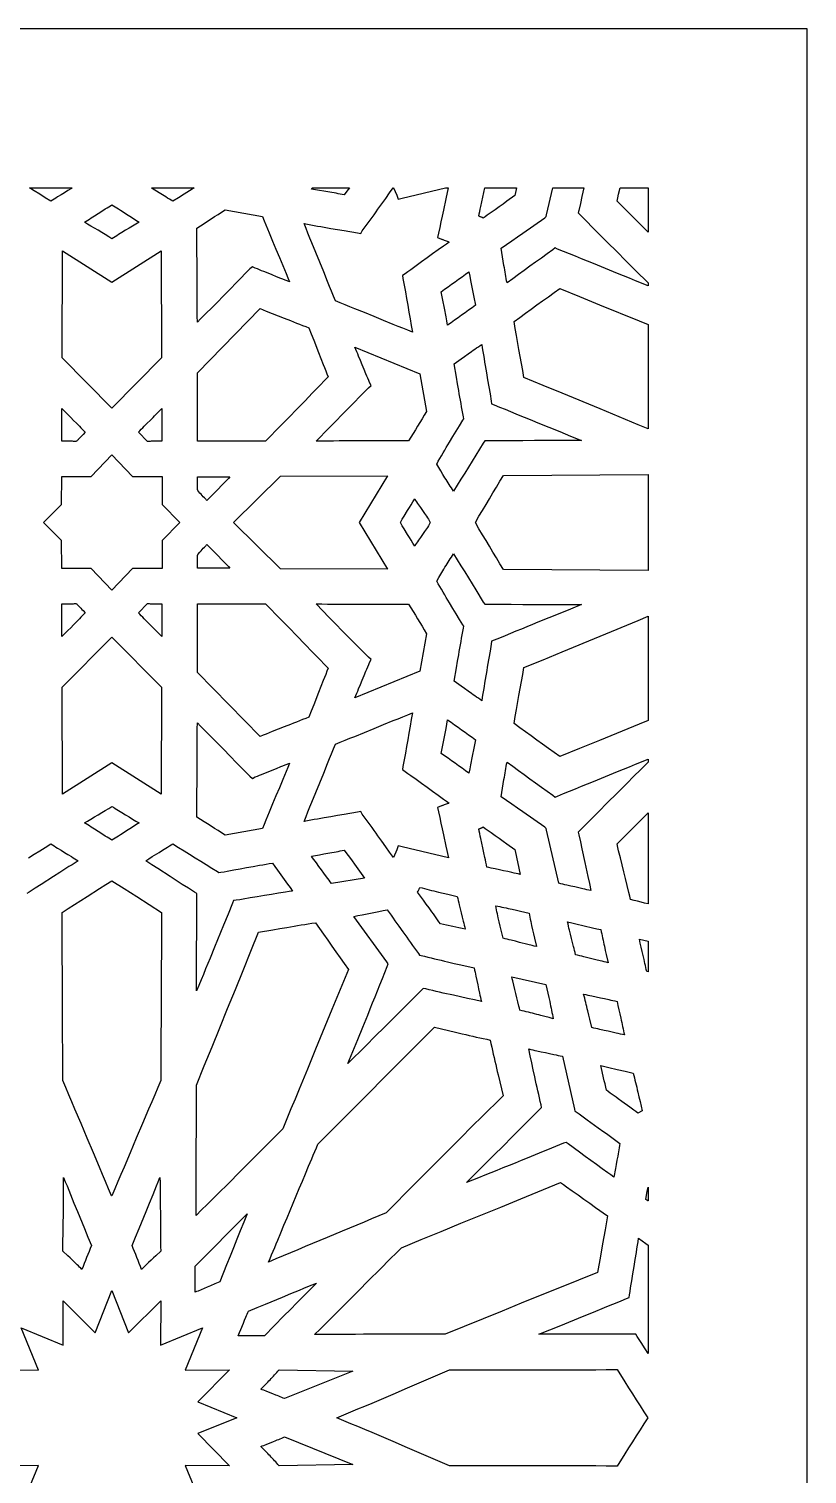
# Model space of a CAD drawing. Extents: x -500 to 500, y -1000 to 1000.
# Drawn here: x 255.4 to 500, y 545.5 to 1000 of the extents above; entities that cross this region are included whole.
import ezdxf

# ---------------------------------------------------------------- set-up
doc = ezdxf.new("R2010")
doc.units = 0
doc.layers.add('LAYER_1', color=18, linetype='CONTINUOUS')

msp = doc.modelspace()

# ---------------------------------------------------------------- linework, layer by layer
at = {"layer": 'LAYER_1'}
for points in [[(-500, -1000), (500, -1000), (500, 1000), (-500, 1000)], [(268.73, 949.83), (267.65, 949.16), (266.57, 948.49), (265.49, 947.82), (264.41, 947.15), (263.87, 946.82), (263.33, 946.49), (262.79, 946.16), (262.25, 945.83), (260.52, 946.91), (258.78, 948), (257.03, 949.08), (255.56, 950), (269, 950)], [(305.89, 949.08), (304.14, 948), (302.38, 946.91), (300.62, 945.83), (300.08, 946.16), (299.54, 946.49), (299, 946.82), (298.46, 947.15), (297.38, 947.82), (296.31, 948.49), (294.18, 949.83), (293.92, 950), (307.37, 950)], [(386.48, 946.58), (385.7, 942.95), (385.31, 941.14), (384.92, 939.34), (384.53, 937.54), (384.14, 935.76), (383.8, 934.37), (385.07, 933.9), (385.22, 933.84), (385.37, 933.78), (385.52, 933.72), (385.67, 933.66), (385.97, 933.55), (386.27, 933.44), (386.58, 933.33), (386.88, 933.22), (387.03, 933.16), (387.18, 933.1), (387.33, 933.04), (387.48, 932.98), (386.62, 932.35), (385.76, 931.72), (384.03, 930.48), (382.3, 929.24), (380.57, 928), (378.84, 926.76), (377.12, 925.52), (375.39, 924.28), (374.52, 923.65), (373.66, 923.02), (372.85, 922.44), (372.97, 921.52), (373.16, 920.46), (373.35, 919.4), (373.73, 917.28), (374.1, 915.17), (374.47, 913.07), (374.83, 910.96), (375.2, 908.85), (375.58, 906.74), (375.77, 905.68), (375.96, 904.62), (374.45, 905.22), (372.94, 905.84), (371.43, 906.45), (369.91, 907.06), (366.89, 908.3), (363.87, 909.54), (360.84, 910.77), (357.82, 912.01), (356.31, 912.62), (354.79, 913.24), (353.28, 913.85), (351.77, 914.46), (351.14, 915.98), (350.52, 917.49), (349.9, 919.01), (349.28, 920.53), (348.05, 923.57), (346.82, 926.61), (345.58, 929.65), (344.35, 932.69), (343.73, 934.21), (343.11, 935.73), (342.49, 937.25), (341.86, 938.77), (342.92, 938.57), (343.98, 938.38), (345.04, 938.19), (346.09, 938.01), (347.15, 937.82), (348.21, 937.64), (350.31, 937.28), (352.42, 936.92), (354.51, 936.57), (358.68, 935.87), (359.72, 935.64), (360.18, 936.45), (360.8, 937.3), (361.43, 938.15), (362.05, 939), (362.67, 939.86), (363.28, 940.71), (363.9, 941.57), (364.51, 942.42), (365.12, 943.28), (366.34, 945), (367.55, 946.71), (368.76, 948.41), (369.89, 950), (370.02, 950), (371.01, 947.68), (371.47, 946.41), (372.74, 946.75), (386.3, 950), (387.21, 950)], [(355.35, 948.92), (354.53, 947.8), (353.89, 947.93), (353.24, 948.05), (352.59, 948.18), (351.94, 948.3), (351.29, 948.42), (350.65, 948.54), (350, 948.65), (349.35, 948.77), (348.05, 948.99), (346.76, 949.21), (344.17, 949.65), (344.42, 950), (356.13, 950)], [(408.54, 949.5), (408.32, 948.53), (408.11, 947.57), (405.67, 945.81), (404.44, 944.92), (403.2, 944.03), (401.95, 943.14), (400.7, 942.26), (400.08, 941.82), (399.45, 941.38), (398.83, 940.94), (398.2, 940.5), (397.85, 940.68), (397.68, 940.76), (397.51, 940.84), (397.33, 940.91), (397.25, 940.94), (397.16, 940.98), (397.08, 941.01), (396.99, 941.03), (396.9, 941.06), (396.82, 941.08), (396.97, 941.84), (397.12, 942.6), (397.28, 943.35), (397.44, 944.1), (397.76, 945.6), (398.08, 947.1), (398.41, 948.6), (398.71, 950), (408.65, 950)], [(429.22, 947.34), (428.74, 945.14), (428.27, 942.93), (428.04, 942.12), (428.73, 941.43), (434.43, 935.7), (437.29, 932.83), (440.15, 929.97), (443.01, 927.1), (445.89, 924.24), (447.33, 922.81), (448.77, 921.37), (450, 920.15), (450, 919.18), (449.78, 919.27), (447.9, 920.03), (446.02, 920.8), (444.14, 921.56), (440.38, 923.1), (436.62, 924.64), (432.86, 926.18), (429.1, 927.72), (427.22, 928.49), (425.35, 929.25), (423.47, 930.02), (421.59, 930.78), (420.78, 931.13), (420.09, 930.55), (418.28, 929.25), (416.48, 927.94), (414.68, 926.64), (412.89, 925.34), (411.09, 924.04), (409.3, 922.73), (407.5, 921.43), (405.69, 920.13), (405.56, 920.8), (405.43, 921.48), (405.31, 922.16), (405.19, 922.84), (405.07, 923.52), (404.95, 924.2), (404.84, 924.89), (404.72, 925.57), (404.5, 926.94), (404.28, 928.3), (403.84, 931.01), (405.53, 932.19), (407.23, 933.37), (408.94, 934.57), (410.66, 935.77), (414.1, 938.19), (417.55, 940.62), (418.02, 940.97), (418.13, 941.55), (420.06, 950), (429.79, 950)], [(450, 936.03), (440.25, 945.83), (440.51, 946.92), (440.77, 948), (441.26, 950), (450, 950)], [(282, 944.36), (282.51, 944.04), (283.04, 943.71), (283.58, 943.37), (284.13, 943.02), (284.68, 942.66), (285.8, 941.95), (287.99, 940.54), (289.03, 939.86), (290.02, 939.23), (289.03, 938.64), (287.97, 938.01), (286.87, 937.35), (285.75, 936.67), (284.63, 935.98), (284.08, 935.64), (283.54, 935.31), (283, 934.97), (282.48, 934.65), (281.98, 934.33), (281.49, 934.02), (281.49, 934.02), (280.46, 934.65), (279.38, 935.31), (278.26, 935.98), (277.13, 936.67), (276, 937.35), (274.9, 938.01), (273.84, 938.64), (272.85, 939.23), (273.36, 939.54), (273.87, 939.86), (274.4, 940.2), (274.95, 940.54), (276.05, 941.24), (277.17, 941.95), (278.29, 942.66), (279.4, 943.37), (279.94, 943.71), (280.47, 944.04), (280.99, 944.36), (281.49, 944.67)], [(328.84, 940.97), (329.36, 939.69), (329.88, 938.41), (330.41, 937.12), (330.93, 935.84), (331.99, 933.28), (333.05, 930.72), (334.11, 928.16), (335.16, 925.6), (335.69, 924.32), (336.21, 923.04), (336.73, 921.76), (337.25, 920.48), (336.58, 920.74), (335.91, 921), (335.24, 921.27), (334.57, 921.54), (333.23, 922.08), (331.9, 922.62), (330.56, 923.16), (329.22, 923.7), (328.55, 923.97), (327.88, 924.23), (327.21, 924.5), (326.54, 924.76), (325.62, 925.22), (324.81, 924.53), (320.68, 920.29), (318.63, 918.19), (316.57, 916.09), (314.52, 914), (312.46, 911.91), (311.44, 910.87), (310.4, 909.83), (309.37, 908.78), (308.34, 907.74), (308.31, 909.61), (308.3, 911.47), (308.28, 913.33), (308.27, 915.19), (308.26, 917.04), (308.25, 918.9), (308.24, 920.75), (308.23, 922.6), (308.23, 926.3), (308.22, 930), (308.22, 937.38), (309.34, 938.11), (310.45, 938.83), (311.55, 939.55), (312.66, 940.26), (313.76, 940.96), (314.86, 941.66), (315.97, 942.36), (317.09, 943.05)], [(297.04, 896.51), (281.49, 880.77), (265.82, 896.51), (265.94, 930.2), (281.49, 920.36), (296.93, 930.2)], [(393.97, 922.26), (394.22, 920.93), (394.74, 918.29), (395.26, 915.67), (395.78, 913.07), (394.69, 912.29), (393.6, 911.5), (392.5, 910.72), (391.4, 909.94), (390.3, 909.16), (389.2, 908.38), (388.11, 907.6), (387.02, 906.82), (386.76, 908.16), (386.51, 909.49), (385.99, 912.13), (385.47, 914.74), (384.95, 917.35), (386.03, 918.13), (387.13, 918.91), (388.23, 919.69), (389.33, 920.48), (390.43, 921.26), (391.53, 922.04), (392.62, 922.82), (393.71, 923.6)], [(428.5, 915.83), (434.74, 913.27), (447.22, 908.15), (450, 907.01), (450, 874.26), (446.92, 875.53), (434.95, 880.48), (422.98, 885.43), (416.99, 887.9), (410.99, 890.38), (410.6, 892.59), (410.21, 894.79), (409.43, 899.17), (408.65, 903.56), (408.27, 905.76), (407.88, 907.97), (409.69, 909.28), (411.49, 910.58), (413.28, 911.88), (415.08, 913.18), (416.87, 914.48), (418.67, 915.79), (420.47, 917.09), (422.28, 918.39)], [(328.99, 911.65), (329.94, 911.28), (331.84, 910.53), (335.65, 909.01), (337.57, 908.26), (338.53, 907.88), (339.49, 907.5), (340.45, 907.12), (341.42, 906.75), (342.39, 906.38), (343.36, 906), (344.13, 904.06), (344.9, 902.12), (346.41, 898.26), (347.17, 896.34), (347.93, 894.43), (348.31, 893.47), (348.69, 892.52), (349.08, 891.56), (349.47, 890.61), (348.23, 889.33), (347, 888.05), (345.77, 886.78), (344.54, 885.5), (342.08, 882.97), (339.61, 880.43), (337.15, 877.91), (334.69, 875.39), (329.76, 870.35), (308.34, 870.35), (308.34, 891.88), (328.04, 912.02)], [(397.91, 899.69), (398.09, 898.58), (398.27, 897.46), (398.45, 896.35), (398.63, 895.23), (398.82, 894.12), (399, 893), (399.19, 891.88), (399.57, 889.65), (399.96, 887.41), (400.34, 885.19), (400.73, 882.97), (400.85, 882.04), (401.66, 881.81), (403.36, 881.09), (405.07, 880.38), (406.79, 879.67), (408.5, 878.96), (410.21, 878.26), (411.93, 877.55), (413.65, 876.85), (415.37, 876.15), (418.8, 874.75), (422.23, 873.36), (425.66, 871.97), (429.08, 870.58), (427.24, 870.58), (425.4, 870.58), (423.56, 870.57), (421.71, 870.56), (418.02, 870.54), (414.33, 870.52), (410.63, 870.5), (406.94, 870.48), (405.1, 870.47), (403.26, 870.47), (401.42, 870.47), (399.58, 870.46), (398.66, 870.46), (398.2, 869.77), (395.87, 865.95), (394.7, 864.05), (393.53, 862.14), (392.37, 860.25), (391.2, 858.36), (390.03, 856.48), (388.87, 854.6), (388.52, 855.13), (388.18, 855.65), (387.84, 856.18), (387.5, 856.71), (387.17, 857.24), (386.84, 857.77), (386.5, 858.31), (386.17, 858.84), (385.85, 859.38), (385.52, 859.92), (384.87, 861), (384.22, 862.09), (383.57, 863.17), (384.07, 864.04), (384.57, 864.9), (385.07, 865.76), (385.57, 866.63), (386.08, 867.49), (386.59, 868.34), (387.1, 869.2), (387.61, 870.06), (388.64, 871.77), (389.68, 873.49), (390.71, 875.22), (391.75, 876.95), (392.09, 877.41), (391.98, 877.99), (391.78, 879.03), (391.59, 880.07), (391.41, 881.11), (391.22, 882.16), (391.04, 883.2), (390.85, 884.24), (390.67, 885.28), (390.49, 886.32), (390.14, 888.41), (389.79, 890.49), (389.1, 894.66), (391.26, 896.22), (392.34, 897), (393.42, 897.77), (394.5, 898.54), (395.04, 898.92), (395.58, 899.3), (396.12, 899.68), (396.66, 900.05), (397.2, 900.43), (397.74, 900.8)], [(378.27, 891.53), (380.34, 879.73), (379.65, 878.56), (378.96, 877.4), (378.26, 876.25), (377.56, 875.09), (376.86, 873.94), (376.15, 872.79), (375.43, 871.63), (374.7, 870.46), (367.44, 870.46), (363.81, 870.46), (360.18, 870.45), (358.37, 870.44), (356.55, 870.44), (354.74, 870.43), (352.92, 870.42), (351.11, 870.4), (349.29, 870.39), (347.48, 870.37), (345.66, 870.35), (349.79, 874.58), (351.85, 876.69), (353.9, 878.78), (355.95, 880.88), (358.01, 882.97), (359.04, 884.01), (360.07, 885.05), (361.1, 886.09), (362.14, 887.13), (362.94, 887.83), (362.48, 888.76), (362.2, 889.45), (361.92, 890.14), (361.63, 890.84), (361.34, 891.53), (360.76, 892.92), (360.18, 894.31), (359.6, 895.7), (359.02, 897.09), (358.73, 897.79), (358.44, 898.48), (358.16, 899.17), (357.88, 899.87)], [(267.59, 878.76), (268.52, 877.82), (269.44, 876.89), (270.35, 875.96), (271.26, 875.02), (271.72, 874.55), (272.17, 874.08), (272.63, 873.6), (273.08, 873.13), (272.39, 872.43), (272.04, 872.08), (271.7, 871.72), (271.35, 871.36), (271.01, 870.99), (270.83, 870.81), (270.66, 870.62), (270.49, 870.43), (270.32, 870.23), (270.01, 870.25), (269.72, 870.27), (269.42, 870.29), (269.13, 870.3), (268.83, 870.31), (268.54, 870.32), (268.26, 870.33), (267.97, 870.33), (267.4, 870.34), (266.83, 870.35), (265.71, 870.35), (265.71, 880.65)], [(297.16, 870.35), (296.04, 870.35), (295.47, 870.34), (294.91, 870.33), (294.63, 870.33), (294.35, 870.32), (294.07, 870.31), (293.79, 870.3), (293.51, 870.29), (293.23, 870.27), (292.95, 870.25), (292.67, 870.23), (289.79, 873.13), (290.24, 873.6), (290.7, 874.08), (291.16, 874.55), (291.62, 875.02), (292.08, 875.49), (292.54, 875.96), (293.47, 876.89), (294.4, 877.82), (294.86, 878.29), (295.33, 878.76), (295.79, 879.23), (296.25, 879.7), (296.7, 880.18), (297.16, 880.65)], [(287.94, 859.23), (297.27, 859.23), (297.27, 850.44), (302.88, 844.76), (297.27, 839.09), (297.27, 830.29), (287.94, 830.29), (281.49, 823.46), (274.92, 830.29), (265.71, 830.29), (265.59, 839.09), (259.99, 844.76), (265.59, 850.44), (265.71, 859.23), (274.92, 859.23), (281.49, 866.06)], [(318.14, 858.64), (317.68, 858.17), (317.23, 857.7), (316.77, 857.23), (315.87, 856.3), (314.96, 855.37), (314.05, 854.45), (313.15, 853.54), (311.33, 851.71), (311.14, 851.91), (310.95, 852.1), (310.76, 852.3), (310.57, 852.49), (310.21, 852.88), (309.85, 853.27), (309.49, 853.66), (309.14, 854.05), (308.45, 854.84), (308.43, 855.1), (308.41, 855.36), (308.4, 855.62), (308.38, 855.88), (308.37, 856.14), (308.36, 856.4), (308.36, 856.67), (308.35, 856.93), (308.34, 857.47), (308.34, 858.01), (308.34, 859.12), (318.59, 859.12)], [(359.17, 844.76), (368.13, 830.06), (334.49, 830.18), (319.67, 844.76), (334.49, 859.35), (368.13, 859.47)], [(450, 829.64), (404.54, 829.95), (403.45, 831.79), (402.36, 833.63), (401.27, 835.46), (400.17, 837.29), (399.07, 839.11), (397.97, 840.94), (396.86, 842.78), (395.73, 844.76), (396.86, 846.75), (397.97, 848.58), (399.07, 850.41), (400.17, 852.24), (401.27, 854.07), (402.36, 855.9), (403.45, 857.74), (404.54, 859.58), (450, 859.89)], [(376.96, 851.71), (377.26, 851.25), (377.56, 850.8), (377.87, 850.34), (378.48, 849.44), (379.1, 848.53), (379.72, 847.63), (380.34, 846.73), (380.64, 846.27), (380.95, 845.82), (381.25, 845.36), (381.56, 844.76), (381.25, 844.16), (380.95, 843.71), (380.64, 843.25), (380.34, 842.8), (379.72, 841.9), (379.1, 840.99), (378.48, 840.09), (377.87, 839.18), (377.56, 838.73), (377.26, 838.27), (376.96, 837.82), (376.65, 837.36), (376.1, 838.27), (375.54, 839.18), (374.98, 840.09), (374.42, 840.99), (373.3, 842.8), (372.74, 843.71), (372.18, 844.76), (372.74, 845.82), (373.3, 846.73), (374.42, 848.53), (374.98, 849.44), (375.54, 850.34), (376.1, 851.25), (376.65, 852.17)], [(313.15, 835.99), (314.05, 835.08), (314.96, 834.16), (315.87, 833.23), (316.77, 832.3), (317.23, 831.83), (317.68, 831.36), (318.14, 830.89), (318.59, 830.41), (308.34, 830.41), (308.34, 831.52), (308.34, 832.06), (308.35, 832.59), (308.36, 832.86), (308.36, 833.12), (308.37, 833.39), (308.38, 833.65), (308.4, 833.91), (308.41, 834.17), (308.43, 834.43), (308.45, 834.69), (309.14, 835.47), (309.49, 835.86), (309.85, 836.26), (310.21, 836.65), (310.57, 837.04), (310.76, 837.23), (310.95, 837.43), (311.14, 837.62), (311.33, 837.82)], [(390.03, 833.05), (391.2, 831.17), (392.37, 829.28), (393.53, 827.38), (394.7, 825.48), (395.87, 823.58), (398.2, 819.76), (398.66, 819.06), (399.58, 819.06), (401.42, 819.06), (403.26, 819.06), (405.1, 819.05), (406.94, 819.05), (410.63, 819.03), (414.33, 819.01), (418.02, 818.98), (421.71, 818.97), (423.56, 818.96), (425.4, 818.95), (427.24, 818.95), (429.08, 818.95), (425.66, 817.56), (422.23, 816.17), (418.8, 814.77), (415.37, 813.38), (413.65, 812.68), (411.93, 811.97), (410.21, 811.27), (408.5, 810.56), (406.79, 809.86), (405.07, 809.15), (403.36, 808.43), (401.66, 807.72), (400.85, 807.49), (400.73, 806.56), (400.34, 804.34), (399.96, 802.11), (399.57, 799.88), (399.19, 797.65), (399, 796.53), (398.82, 795.41), (398.63, 794.29), (398.45, 793.18), (398.27, 792.06), (398.09, 790.95), (397.91, 789.84), (397.74, 788.73), (397.2, 789.1), (396.66, 789.48), (396.12, 789.85), (395.58, 790.23), (395.04, 790.61), (394.5, 790.99), (393.42, 791.76), (392.34, 792.53), (391.26, 793.31), (389.1, 794.87), (389.79, 799.04), (390.14, 801.12), (390.49, 803.2), (390.67, 804.25), (390.85, 805.29), (391.04, 806.33), (391.22, 807.37), (391.41, 808.41), (391.59, 809.46), (391.78, 810.5), (391.98, 811.54), (392.09, 812.12), (391.75, 812.58), (390.71, 814.31), (389.68, 816.04), (388.64, 817.75), (387.61, 819.47), (387.1, 820.33), (386.59, 821.18), (386.08, 822.04), (385.57, 822.9), (385.07, 823.76), (384.57, 824.63), (384.07, 825.49), (383.57, 826.36), (384.22, 827.44), (384.87, 828.53), (385.52, 829.61), (385.85, 830.15), (386.17, 830.68), (386.5, 831.22), (386.84, 831.76), (387.17, 832.29), (387.5, 832.82), (387.84, 833.35), (388.18, 833.88), (388.52, 834.4), (388.87, 834.92)], [(270.49, 819.1), (270.66, 818.91), (270.83, 818.72), (271.01, 818.53), (271.35, 818.17), (271.7, 817.8), (272.04, 817.45), (272.39, 817.1), (273.08, 816.4), (272.63, 815.92), (272.17, 815.45), (271.72, 814.98), (271.26, 814.51), (270.35, 813.57), (269.44, 812.64), (268.52, 811.7), (267.59, 810.77), (265.71, 808.88), (265.71, 819.18), (266.83, 819.18), (267.4, 819.19), (267.97, 819.19), (268.26, 819.2), (268.54, 819.21), (268.83, 819.22), (269.13, 819.23), (269.42, 819.24), (269.72, 819.26), (270.01, 819.28), (270.32, 819.3)], [(292.95, 819.28), (293.23, 819.26), (293.51, 819.24), (293.79, 819.23), (294.07, 819.22), (294.35, 819.21), (294.63, 819.2), (294.91, 819.19), (295.47, 819.19), (296.04, 819.18), (297.16, 819.18), (297.16, 808.88), (296.7, 809.35), (296.25, 809.83), (295.79, 810.3), (295.33, 810.77), (294.86, 811.24), (294.4, 811.7), (293.47, 812.64), (292.54, 813.57), (292.08, 814.04), (291.62, 814.51), (291.16, 814.98), (290.7, 815.45), (290.24, 815.92), (289.79, 816.4), (292.67, 819.3)], [(334.69, 814.14), (337.15, 811.62), (339.61, 809.09), (342.08, 806.56), (344.54, 804.02), (345.77, 802.75), (347, 801.48), (348.23, 800.2), (349.47, 798.92), (349.08, 797.97), (348.69, 797.01), (348.31, 796.05), (347.93, 795.1), (347.17, 793.18), (346.41, 791.27), (344.9, 787.41), (344.13, 785.47), (343.36, 783.52), (342.39, 783.15), (341.42, 782.78), (340.45, 782.41), (339.49, 782.03), (338.53, 781.65), (337.57, 781.27), (335.65, 780.51), (331.84, 779), (329.94, 778.25), (328.99, 777.87), (328.04, 777.5), (308.34, 797.65), (308.34, 819.18), (329.76, 819.18)], [(347.48, 819.16), (349.29, 819.14), (351.11, 819.13), (352.92, 819.11), (354.74, 819.1), (356.55, 819.09), (358.37, 819.08), (360.18, 819.08), (363.81, 819.07), (367.44, 819.07), (374.7, 819.06), (375.43, 817.9), (376.15, 816.74), (376.86, 815.58), (377.56, 814.43), (378.26, 813.28), (378.96, 812.13), (379.65, 810.97), (380.34, 809.8), (378.27, 797.99), (357.88, 789.66), (358.16, 790.35), (358.44, 791.05), (358.73, 791.74), (359.02, 792.44), (359.6, 793.83), (360.18, 795.22), (360.76, 796.61), (361.34, 797.99), (361.63, 798.69), (361.92, 799.38), (362.2, 800.08), (362.48, 800.77), (362.94, 801.7), (362.14, 802.39), (361.1, 803.44), (360.07, 804.48), (359.04, 805.52), (358.01, 806.56), (355.95, 808.65), (353.9, 810.74), (351.85, 812.84), (349.79, 814.95), (345.66, 819.18)], [(450, 782.52), (447.22, 781.38), (434.74, 776.26), (428.5, 773.7), (422.28, 771.14), (420.47, 772.44), (418.67, 773.74), (416.87, 775.04), (415.08, 776.35), (413.28, 777.65), (411.49, 778.95), (409.69, 780.25), (407.88, 781.56), (408.27, 783.76), (408.65, 785.97), (409.43, 790.35), (410.21, 794.74), (410.6, 796.94), (410.99, 799.15), (416.99, 801.63), (422.98, 804.1), (434.95, 809.05), (446.92, 814), (450, 815.27)], [(297.04, 793.02), (296.93, 759.33), (281.49, 769.17), (265.94, 759.33), (265.82, 793.02), (281.49, 808.76)], [(309.37, 780.74), (310.4, 779.7), (311.44, 778.66), (312.46, 777.62), (314.52, 775.53), (316.57, 773.44), (318.63, 771.34), (320.68, 769.24), (324.81, 765), (325.62, 764.31), (326.54, 764.77), (327.21, 765.03), (327.88, 765.29), (328.55, 765.56), (329.22, 765.83), (330.56, 766.37), (331.9, 766.91), (333.23, 767.45), (334.57, 767.99), (335.24, 768.26), (335.91, 768.53), (336.58, 768.79), (337.25, 769.05), (336.73, 767.77), (336.21, 766.49), (335.69, 765.21), (335.16, 763.93), (334.11, 761.37), (333.05, 758.81), (331.99, 756.25), (330.93, 753.68), (330.41, 752.4), (329.88, 751.12), (329.36, 749.84), (328.84, 748.56), (317.09, 746.48), (315.97, 747.17), (314.86, 747.87), (313.76, 748.57), (312.66, 749.27), (311.55, 749.98), (310.45, 750.69), (309.34, 751.42), (308.22, 752.15), (308.22, 759.53), (308.23, 763.23), (308.23, 766.93), (308.24, 768.78), (308.25, 770.63), (308.26, 772.48), (308.27, 774.34), (308.28, 776.2), (308.3, 778.06), (308.31, 779.92), (308.34, 781.79)], [(375.77, 783.85), (375.58, 782.79), (375.2, 780.68), (374.83, 778.57), (374.47, 776.46), (374.1, 774.36), (373.73, 772.25), (373.35, 770.13), (373.16, 769.07), (372.97, 768.01), (372.85, 767.08), (373.66, 766.51), (374.52, 765.88), (375.39, 765.25), (377.12, 764.01), (378.84, 762.77), (380.57, 761.53), (382.3, 760.29), (384.03, 759.05), (385.76, 757.8), (386.62, 757.18), (387.48, 756.55), (387.33, 756.49), (387.18, 756.42), (387.03, 756.36), (386.88, 756.31), (386.58, 756.2), (386.27, 756.09), (385.97, 755.98), (385.67, 755.87), (385.52, 755.81), (385.37, 755.75), (385.22, 755.69), (385.07, 755.62), (383.8, 755.16), (384.14, 753.77), (384.53, 751.99), (384.92, 750.19), (385.31, 748.39), (385.7, 746.58), (386.48, 742.94), (387.25, 739.3), (372.74, 742.77), (371.47, 743.12), (371.01, 741.85), (369.97, 739.42), (368.76, 741.11), (367.55, 742.82), (366.34, 744.53), (365.12, 746.25), (364.51, 747.1), (363.9, 747.96), (363.28, 748.82), (362.67, 749.67), (362.05, 750.53), (361.43, 751.38), (360.8, 752.23), (360.18, 753.08), (359.72, 753.89), (358.68, 753.66), (354.51, 752.96), (352.42, 752.61), (350.31, 752.25), (348.21, 751.89), (347.15, 751.71), (346.09, 751.52), (345.04, 751.34), (343.98, 751.15), (342.92, 750.96), (341.86, 750.76), (342.49, 752.28), (343.11, 753.8), (343.73, 755.32), (344.35, 756.84), (345.58, 759.88), (346.82, 762.92), (348.05, 765.96), (349.28, 768.99), (349.9, 770.51), (350.52, 772.03), (351.14, 773.55), (351.77, 775.07), (353.28, 775.68), (354.79, 776.29), (356.31, 776.91), (357.82, 777.52), (360.84, 778.76), (363.87, 779.99), (366.89, 781.23), (369.91, 782.46), (371.43, 783.08), (372.94, 783.69), (374.45, 784.3), (375.96, 784.91)], [(388.11, 781.93), (389.2, 781.15), (390.3, 780.37), (391.4, 779.59), (392.5, 778.81), (393.6, 778.02), (394.69, 777.24), (395.78, 776.46), (395.26, 773.85), (394.74, 771.24), (394.22, 768.6), (393.97, 767.27), (393.71, 765.93), (392.62, 766.71), (391.53, 767.49), (390.43, 768.27), (389.33, 769.05), (388.23, 769.83), (387.13, 770.62), (386.03, 771.4), (384.95, 772.18), (385.47, 774.78), (385.99, 777.4), (386.51, 780.04), (386.76, 781.37), (387.02, 782.71)], [(450, 769.38), (448.77, 768.16), (447.33, 766.72), (445.89, 765.29), (443.01, 762.42), (440.15, 759.56), (437.29, 756.69), (434.43, 753.83), (428.73, 748.1), (428.04, 747.4), (428.27, 746.59), (428.74, 744.38), (429.22, 742.18), (430.17, 737.8), (431.12, 733.41), (431.6, 731.21), (432.07, 729), (431.44, 729.15), (430.81, 729.3), (430.18, 729.44), (429.55, 729.59), (428.28, 729.87), (427, 730.15), (425.73, 730.44), (424.46, 730.72), (423.82, 730.87), (423.19, 731.01), (422.56, 731.16), (421.93, 731.31), (418.13, 747.98), (418.02, 748.56), (417.55, 748.91), (414.1, 751.34), (410.66, 753.76), (408.94, 754.96), (407.23, 756.15), (405.53, 757.34), (403.84, 758.52), (404.28, 761.23), (404.5, 762.59), (404.72, 763.96), (404.84, 764.64), (404.95, 765.33), (405.07, 766.01), (405.19, 766.69), (405.31, 767.37), (405.43, 768.05), (405.56, 768.73), (405.69, 769.4), (407.5, 768.1), (409.3, 766.79), (411.09, 765.49), (412.89, 764.19), (414.68, 762.89), (416.48, 761.59), (418.28, 760.28), (420.09, 758.98), (420.78, 758.4), (421.59, 758.75), (423.47, 759.51), (425.35, 760.27), (427.22, 761.04), (429.1, 761.81), (432.86, 763.34), (436.62, 764.88), (440.38, 766.43), (444.14, 767.96), (446.02, 768.73), (447.9, 769.5), (449.78, 770.26), (450, 770.35)], [(281.98, 755.2), (282.48, 754.88), (283, 754.55), (283.54, 754.22), (284.08, 753.88), (284.63, 753.54), (285.75, 752.86), (286.87, 752.18), (287.97, 751.52), (289.03, 750.89), (290.02, 750.3), (289.03, 749.67), (287.99, 748.99), (285.8, 747.58), (284.68, 746.86), (284.13, 746.51), (283.58, 746.16), (283.04, 745.82), (282.51, 745.49), (282, 745.17), (281.49, 744.86), (280.99, 745.17), (280.47, 745.49), (279.94, 745.82), (279.4, 746.16), (278.29, 746.86), (277.17, 747.58), (276.05, 748.29), (274.95, 748.99), (274.4, 749.33), (273.87, 749.67), (273.36, 749.99), (272.85, 750.3), (273.84, 750.89), (274.9, 751.52), (276, 752.18), (277.13, 752.86), (278.26, 753.54), (279.38, 754.22), (280.46, 754.88), (281.49, 755.51), (281.49, 755.51)], [(450, 724.84), (448.92, 725.11), (447.82, 725.38), (446.72, 725.66), (445.61, 725.94), (444.51, 726.22), (444.25, 727.3), (443.99, 728.39), (443.46, 730.58), (442.92, 732.77), (442.38, 734.96), (441.84, 737.15), (441.31, 739.34), (440.77, 741.52), (440.51, 742.61), (440.25, 743.7), (450, 753.5)], [(398.83, 748.59), (399.45, 748.15), (400.08, 747.71), (400.7, 747.27), (401.95, 746.38), (403.2, 745.49), (404.44, 744.6), (405.67, 743.72), (408.11, 741.96), (408.32, 741), (408.54, 740.03), (408.76, 739.05), (408.97, 738.07), (409.4, 736.09), (409.84, 734.09), (409.19, 734.24), (408.53, 734.39), (407.88, 734.54), (407.22, 734.68), (405.91, 734.97), (404.59, 735.25), (403.28, 735.53), (401.96, 735.82), (401.31, 735.96), (400.65, 736.11), (400, 736.26), (399.35, 736.41), (399.2, 737.16), (399.04, 737.92), (398.89, 738.67), (398.73, 739.43), (398.41, 740.93), (398.08, 742.43), (397.76, 743.92), (397.44, 745.42), (397.28, 746.18), (397.12, 746.93), (396.97, 747.69), (396.82, 748.45), (396.9, 748.47), (396.99, 748.49), (397.08, 748.52), (397.16, 748.55), (397.25, 748.58), (397.33, 748.62), (397.51, 748.69), (397.68, 748.77), (397.85, 748.85), (398.2, 749.02)], [(302.38, 742.61), (304.14, 741.53), (305.89, 740.44), (307.64, 739.36), (309.39, 738.27), (311.15, 737.19), (312.91, 736.1), (314.67, 735.02), (315.13, 734.67), (315.71, 734.78), (316.72, 734.96), (317.74, 735.14), (318.75, 735.32), (319.77, 735.5), (321.8, 735.86), (323.83, 736.23), (325.86, 736.6), (327.89, 736.97), (328.91, 737.15), (329.92, 737.33), (330.94, 737.5), (331.95, 737.68), (332.74, 736.59), (333.53, 735.49), (335.12, 733.28), (336.72, 731.07), (337.51, 729.97), (338.29, 728.88), (337.19, 728.71), (336.08, 728.53), (333.86, 728.17), (331.64, 727.8), (329.42, 727.43), (327.19, 727.07), (324.97, 726.7), (322.76, 726.34), (321.65, 726.16), (320.55, 725.99), (319.74, 725.87), (319.4, 725.06), (317.97, 721.59), (316.56, 718.13), (313.75, 711.24), (312.35, 707.8), (310.94, 704.37), (310.23, 702.65), (309.53, 700.94), (308.82, 699.22), (308.1, 697.51), (308.11, 704.91), (308.11, 708.61), (308.12, 712.33), (308.13, 714.18), (308.13, 716.04), (308.14, 717.89), (308.15, 719.75), (308.17, 721.6), (308.18, 723.45), (308.2, 725.3), (308.22, 727.14), (308.22, 728.07), (307.41, 728.53), (305.51, 729.75), (303.59, 730.98), (299.75, 733.45), (295.91, 735.92), (294, 737.15), (292.09, 738.37), (293.13, 739.03), (294.18, 739.69), (296.31, 741.04), (297.38, 741.71), (298.46, 742.38), (299, 742.71), (299.54, 743.04), (300.08, 743.37), (300.62, 743.7)], [(355.35, 740.61), (356.16, 739.49), (356.95, 738.39), (357.75, 737.29), (359.31, 735.11), (360.87, 732.93), (350.5, 731.2), (350.11, 731.74), (349.72, 732.28), (348.93, 733.37), (348.13, 734.45), (347.33, 735.54), (346.53, 736.62), (345.74, 737.71), (344.95, 738.79), (344.56, 739.34), (344.17, 739.88), (346.76, 740.31), (348.05, 740.54), (349.35, 740.76), (350, 740.88), (350.65, 740.99), (351.29, 741.11), (351.94, 741.23), (352.59, 741.35), (353.24, 741.48), (353.89, 741.6), (354.53, 741.73)], [(285.35, 729.66), (289.27, 727.14), (293.19, 724.63), (297.04, 722.17), (297.04, 718.79), (297.04, 715.45), (297.03, 712.13), (297.02, 708.82), (297.01, 705.53), (297, 702.25), (296.99, 698.98), (296.97, 695.71), (296.94, 689.17), (296.9, 682.61), (296.81, 669.26), (295.88, 667.04), (294.94, 664.8), (293.99, 662.54), (293.03, 660.28), (291.1, 655.72), (289.15, 651.14), (287.21, 646.57), (285.28, 642.01), (284.32, 639.74), (283.37, 637.49), (282.43, 635.25), (281.49, 633.03), (281.38, 633.03), (280.44, 635.25), (279.5, 637.49), (278.55, 639.74), (277.59, 642.01), (275.66, 646.57), (273.71, 651.14), (271.77, 655.72), (269.84, 660.28), (268.88, 662.54), (267.93, 664.8), (266.99, 667.04), (266.05, 669.26), (266.03, 672.63), (266.01, 675.98), (266, 679.3), (265.98, 682.61), (265.96, 689.17), (265.94, 695.71), (265.92, 702.25), (265.89, 708.82), (265.88, 712.13), (265.86, 715.45), (265.84, 718.79), (265.82, 722.17), (267.74, 723.39), (269.7, 724.63), (273.66, 727.14), (277.62, 729.66), (279.57, 730.9), (281.49, 732.12)], [(379, 729.84), (379.74, 729.65), (380.47, 729.46), (381.21, 729.28), (381.94, 729.09), (382.67, 728.91), (383.41, 728.73), (384.14, 728.55), (385.61, 728.19), (387.08, 727.84), (390.02, 727.14), (390.17, 726.49), (390.33, 725.85), (390.48, 725.2), (390.64, 724.56), (390.96, 723.27), (391.29, 721.99), (391.61, 720.71), (391.93, 719.43), (392.09, 718.78), (392.25, 718.14), (392.4, 717.49), (392.55, 716.84), (391.56, 717.06), (390.58, 717.28), (388.64, 717.71), (386.69, 718.14), (385.71, 718.36), (384.72, 718.58), (384.29, 719.21), (383.85, 719.83), (383.41, 720.46), (382.97, 721.08), (382.53, 721.7), (382.08, 722.32), (381.64, 722.94), (381.19, 723.56), (380.29, 724.79), (379.39, 726.03), (378.48, 727.28), (377.58, 728.53), (377.75, 728.88), (377.84, 729.06), (377.92, 729.24), (378.01, 729.43), (378.09, 729.62), (378.18, 729.83), (378.27, 730.04)], [(368.62, 722.11), (369.23, 721.25), (369.84, 720.38), (370.45, 719.52), (371.07, 718.66), (371.68, 717.8), (372.91, 716.09), (374.14, 714.37), (374.76, 713.51), (375.37, 712.66), (375.98, 711.79), (376.59, 710.93), (377.2, 710.07), (377.81, 709.2), (378.15, 708.74), (378.73, 708.62), (379.77, 708.36), (380.8, 708.11), (381.84, 707.85), (382.88, 707.6), (383.91, 707.35), (384.95, 707.1), (385.99, 706.86), (387.02, 706.61), (389.1, 706.12), (391.17, 705.64), (395.32, 704.69), (395.47, 704.03), (395.62, 703.38), (395.76, 702.72), (395.91, 702.06), (396.19, 700.74), (396.47, 699.42), (396.75, 698.09), (397.04, 696.77), (397.18, 696.11), (397.33, 695.46), (397.47, 694.8), (397.62, 694.15), (395.42, 694.63), (393.23, 695.11), (391.05, 695.59), (388.87, 696.08), (387.78, 696.32), (386.68, 696.57), (385.59, 696.81), (384.5, 697.06), (383.41, 697.32), (382.31, 697.57), (381.21, 697.83), (380.11, 698.09), (379.3, 698.2), (378.73, 697.62), (377.28, 696.19), (375.83, 694.75), (374.39, 693.32), (372.94, 691.88), (370.05, 688.99), (367.16, 686.1), (364.28, 683.22), (361.41, 680.33), (355.69, 674.59), (358.8, 682.23), (360.35, 686.05), (361.89, 689.87), (362.66, 691.78), (363.44, 693.69), (364.2, 695.6), (364.97, 697.51), (365.73, 699.42), (366.5, 701.33), (367.26, 703.24), (368.01, 705.15), (368.36, 705.96), (367.9, 706.65), (357.53, 720.89), (358.83, 721.15), (360.14, 721.41), (362.77, 721.93), (365.4, 722.46), (366.71, 722.72), (368.01, 722.98)], [(402.76, 724.12), (403.41, 723.98), (404.06, 723.85), (404.71, 723.71), (405.36, 723.57), (406.01, 723.43), (407.31, 723.14), (408.62, 722.84), (409.94, 722.54), (412.6, 721.93), (412.73, 721.28), (412.86, 720.63), (413, 719.98), (413.14, 719.33), (413.28, 718.68), (413.42, 718.02), (413.71, 716.71), (414, 715.39), (414.3, 714.07), (414.9, 711.4), (414.24, 711.57), (413.57, 711.74), (412.25, 712.08), (409.62, 712.73), (408.31, 713.06), (407.01, 713.39), (406.37, 713.55), (405.72, 713.72), (405.07, 713.89), (404.42, 714.06), (404.12, 715.33), (403.82, 716.6), (403.52, 717.88), (403.23, 719.16), (402.94, 720.44), (402.79, 721.08), (402.65, 721.71), (402.52, 722.35), (402.38, 722.99), (402.25, 723.62), (402.12, 724.25)], [(346.73, 717.1), (348.03, 715.26), (349.32, 713.42), (350.62, 711.57), (351.91, 709.73), (353.21, 707.89), (354.51, 706.05), (355.8, 704.22), (353.21, 697.93), (350.64, 691.65), (345.49, 679.12), (342.92, 672.86), (340.35, 666.6), (339.06, 663.47), (337.77, 660.35), (336.47, 657.22), (335.18, 654.1), (328.37, 647.26), (324.98, 643.85), (321.58, 640.45), (318.19, 637.05), (314.8, 633.66), (313.1, 631.97), (311.4, 630.28), (309.69, 628.58), (307.99, 626.89), (307.99, 637.14), (308, 642.26), (308, 647.38), (308.01, 649.94), (308.02, 652.5), (308.03, 655.06), (308.04, 657.63), (308.05, 660.19), (308.07, 662.75), (308.08, 665.31), (308.1, 667.87), (310.53, 673.87), (312.96, 679.87), (315.4, 685.88), (317.84, 691.89), (320.28, 697.91), (322.72, 703.91), (325.15, 709.92), (327.58, 715.91), (332.05, 716.69), (334.28, 717.08), (336.5, 717.46), (337.62, 717.65), (338.73, 717.84), (339.84, 718.03), (340.96, 718.21), (342.07, 718.39), (343.19, 718.57), (344.31, 718.75), (345.43, 718.92)], [(426, 718.85), (427.31, 718.55), (429.94, 717.94), (432.57, 717.33), (433.88, 717.03), (435.18, 716.73), (435.31, 716.07), (435.45, 715.42), (435.58, 714.77), (435.72, 714.12), (435.86, 713.47), (436, 712.82), (436.15, 712.17), (436.29, 711.52), (436.58, 710.21), (436.88, 708.91), (437.49, 706.31), (436.84, 706.46), (436.19, 706.62), (435.55, 706.77), (434.91, 706.93), (433.63, 707.25), (432.36, 707.58), (431.08, 707.9), (429.81, 708.23), (429.17, 708.39), (428.52, 708.54), (427.88, 708.7), (427.23, 708.85), (427.08, 709.5), (426.92, 710.15), (426.77, 710.8), (426.61, 711.44), (426.29, 712.72), (425.96, 714), (425.64, 715.29), (425.32, 716.57), (425.16, 717.21), (425, 717.86), (424.85, 718.51), (424.7, 719.16)], [(450, 713.12), (450, 703.43), (449.58, 703.53), (449.45, 704.16), (449.32, 704.79), (449.18, 705.43), (449.04, 706.06), (448.9, 706.7), (448.76, 707.34), (448.47, 708.62), (448.18, 709.9), (447.88, 711.18), (447.58, 712.45), (447.28, 713.72)], [(417.9, 699.48), (418.5, 696.78), (418.8, 695.44), (419.1, 694.09), (419.24, 693.42), (419.38, 692.75), (419.53, 692.07), (419.67, 691.4), (419.8, 690.73), (419.94, 690.06), (420.07, 689.38), (420.2, 688.71), (418.91, 689.06), (417.61, 689.4), (416.31, 689.75), (415.66, 689.92), (415.01, 690.08), (414.35, 690.25), (413.7, 690.42), (413.04, 690.58), (412.38, 690.74), (411.72, 690.9), (411.05, 691.06), (410.39, 691.22), (409.72, 691.37), (409.57, 692.02), (409.41, 692.68), (409.1, 694), (408.78, 695.32), (408.45, 696.64), (408.13, 697.96), (407.81, 699.28), (407.49, 700.6), (407.34, 701.25), (407.19, 701.91)], [(430.42, 696.32), (431.07, 696.17), (431.72, 696.02), (432.38, 695.88), (433.69, 695.59), (435.01, 695.31), (436.33, 695.03), (437.64, 694.74), (438.3, 694.6), (438.95, 694.45), (439.6, 694.3), (440.25, 694.15), (440.55, 692.84), (440.85, 691.53), (441.15, 690.21), (441.45, 688.88), (441.59, 688.22), (441.73, 687.56), (441.88, 686.9), (442.02, 686.24), (442.15, 685.58), (442.29, 684.92), (442.42, 684.27), (442.56, 683.62), (441.93, 683.77), (441.3, 683.91), (440.66, 684.06), (440.03, 684.21), (438.75, 684.49), (437.47, 684.77), (436.18, 685.06), (434.89, 685.34), (434.24, 685.49), (433.6, 685.63), (432.95, 685.78), (432.3, 685.93), (431.69, 688.55), (431.39, 689.88), (431.08, 691.2), (430.92, 691.86), (430.76, 692.52), (430.6, 693.18), (430.44, 693.84), (430.27, 694.5), (430.11, 695.16), (429.94, 695.81), (429.77, 696.47)], [(387.26, 685.01), (389.45, 684.49), (391.63, 683.98), (392.72, 683.72), (393.81, 683.47), (394.91, 683.22), (396, 682.97), (397.09, 682.72), (398.19, 682.48), (399.29, 682.24), (400.39, 682), (400.63, 680.89), (400.87, 679.79), (401.11, 678.69), (401.36, 677.59), (401.61, 676.49), (401.86, 675.4), (402.11, 674.3), (402.36, 673.21), (402.62, 672.12), (402.87, 671.03), (403.39, 668.86), (403.9, 666.69), (404.42, 664.51), (402.11, 662.21), (399.8, 659.91), (397.5, 657.61), (395.19, 655.31), (390.59, 650.71), (386, 646.11), (381.41, 641.51), (376.83, 636.9), (367.67, 627.7), (365.37, 626.72), (363.07, 625.75), (360.77, 624.78), (358.46, 623.81), (356.14, 622.84), (353.82, 621.88), (349.18, 619.94), (344.53, 618.01), (342.21, 617.04), (339.9, 616.08), (337.59, 615.11), (335.28, 614.14), (332.98, 613.16), (330.69, 612.19), (331.18, 613.34), (331.68, 614.49), (332.17, 615.64), (332.66, 616.8), (333.15, 617.95), (333.64, 619.11), (334.61, 621.43), (335.57, 623.75), (336.54, 626.07), (338.46, 630.71), (340.39, 635.35), (341.35, 637.67), (342.32, 639.99), (343.29, 642.31), (343.78, 643.47), (344.27, 644.62), (344.76, 645.78), (345.25, 646.93), (345.74, 648.08), (346.24, 649.23), (382.88, 686.05)], [(413.13, 679.07), (413.79, 678.92), (414.44, 678.77), (415.1, 678.63), (416.42, 678.34), (417.74, 678.06), (419.07, 677.78), (420.41, 677.49), (421.08, 677.35), (421.75, 677.2), (422.41, 677.05), (423.08, 676.9), (426.89, 660.23), (427, 659.65), (427.46, 659.42), (428.33, 658.79), (429.19, 658.17), (430.92, 656.92), (434.36, 654.44), (436.07, 653.2), (436.93, 652.59), (437.78, 651.96), (438.63, 651.34), (439.48, 650.72), (440.33, 650.09), (441.17, 649.46), (441.06, 648.81), (440.95, 648.16), (440.84, 647.51), (440.72, 646.86), (440.6, 646.21), (440.48, 645.55), (440.24, 644.24), (439.99, 642.92), (439.73, 641.6), (439.21, 638.93), (438.31, 639.58), (437.4, 640.23), (435.6, 641.53), (433.81, 642.84), (432.03, 644.14), (430.25, 645.44), (428.47, 646.74), (424.93, 649.35), (424.24, 649.81), (423.43, 649.58), (419.63, 648.02), (415.82, 646.46), (412.02, 644.9), (410.11, 644.12), (408.21, 643.34), (406.3, 642.57), (404.39, 641.79), (402.48, 641.02), (400.57, 640.25), (398.66, 639.48), (396.74, 638.72), (394.82, 637.95), (392.9, 637.19), (394.35, 638.63), (395.79, 640.06), (397.23, 641.49), (398.67, 642.93), (401.55, 645.79), (404.42, 648.67), (407.29, 651.55), (410.17, 654.43), (415.94, 660.23), (416.52, 660.81), (416.4, 661.62), (416.14, 662.73), (415.89, 663.83), (415.64, 664.93), (415.39, 666.03), (415.14, 667.13), (414.89, 668.23), (414.64, 669.32), (414.4, 670.42), (413.92, 672.61), (413.44, 674.81), (412.96, 677.01), (412.49, 679.22)], [(436.44, 673.7), (437.71, 673.4), (440.25, 672.79), (442.8, 672.18), (444.06, 671.88), (445.32, 671.58), (445.51, 670.84), (445.7, 670.1), (445.89, 669.36), (446.08, 668.62), (446.26, 667.89), (446.44, 667.15), (446.62, 666.41), (446.8, 665.67), (447.16, 664.2), (447.51, 662.72), (448.2, 659.77), (446.82, 659.07), (446.19, 659.53), (445.56, 659.98), (444.31, 660.88), (441.82, 662.66), (440.58, 663.55), (439.96, 664), (439.35, 664.45), (438.74, 664.89), (438.12, 665.34), (437.52, 665.8), (436.91, 666.25), (436.69, 667.24), (436.48, 668.23), (436.26, 669.2), (436.05, 670.17), (435.61, 672.1), (435.18, 674.01)], [(266.82, 637.47), (267.37, 636.12), (267.91, 634.78), (268.46, 633.43), (269.56, 630.75), (270.66, 628.06), (272.86, 622.71), (273.95, 620.05), (275.04, 617.4), (274.66, 616.45), (274.28, 615.5), (273.91, 614.57), (273.54, 613.63), (273.17, 612.7), (272.8, 611.76), (272.43, 610.82), (272.04, 609.87), (271.68, 610.24), (271.31, 610.6), (270.94, 610.97), (270.57, 611.33), (269.83, 612.05), (269.09, 612.77), (268.34, 613.48), (267.59, 614.2), (266.05, 615.66), (266.1, 618.53), (266.14, 621.41), (266.18, 624.3), (266.21, 627.19), (266.23, 628.64), (266.24, 630.09), (266.25, 631.55), (266.26, 633), (266.27, 634.45), (266.28, 635.91), (266.28, 637.36), (266.28, 638.81)], [(296.6, 637.36), (296.62, 635.91), (296.64, 634.45), (296.65, 633), (296.68, 630.09), (296.7, 627.19), (296.72, 624.3), (296.75, 621.41), (296.76, 619.97), (296.78, 618.53), (296.79, 617.09), (296.81, 615.66), (295.28, 614.2), (294.52, 613.48), (293.78, 612.77), (293.03, 612.05), (292.29, 611.33), (291.93, 610.97), (291.56, 610.6), (291.19, 610.24), (290.82, 609.87), (290.44, 610.82), (290.06, 611.76), (289.69, 612.7), (289.33, 613.63), (288.96, 614.57), (288.59, 615.5), (288.21, 616.45), (287.83, 617.4), (288.91, 620.05), (290.01, 622.71), (292.21, 628.06), (293.31, 630.75), (294.41, 633.43), (294.95, 634.78), (295.5, 636.12), (296.04, 637.47), (296.58, 638.81)], [(423.42, 636.54), (424.33, 635.89), (426.16, 634.59), (427.99, 633.29), (429.84, 631.98), (431.69, 630.68), (433.54, 629.38), (437.26, 626.77), (436.48, 622.34), (435.7, 617.9), (434.92, 613.44), (434.53, 611.2), (434.14, 608.95), (422.14, 604.08), (416.13, 601.65), (410.14, 599.22), (404.15, 596.79), (398.16, 594.36), (392.18, 591.93), (386.22, 589.5), (375.95, 589.49), (370.83, 589.49), (365.71, 589.48), (363.15, 589.48), (360.59, 589.47), (358.03, 589.46), (355.47, 589.45), (352.9, 589.43), (350.34, 589.42), (347.77, 589.4), (345.2, 589.38), (346.91, 591.09), (348.62, 592.81), (352.03, 596.22), (355.44, 599.63), (358.85, 603.04), (362.27, 606.45), (365.68, 609.86), (369.09, 613.28), (370.8, 614.99), (372.51, 616.7), (378.73, 619.26), (384.97, 621.82), (391.21, 624.39), (397.46, 626.95), (403.72, 629.51), (409.98, 632.07), (422.51, 637.19)], [(450, 631.4), (449.89, 631.48), (449.35, 631.87), (449.78, 634.47), (450, 635.78)], [(322.92, 624.7), (321.84, 622.04), (320.76, 619.37), (319.68, 616.69), (318.6, 614), (317.52, 611.32), (315.36, 605.94), (314.87, 605.74), (314.37, 605.54), (313.88, 605.34), (313.4, 605.14), (312.91, 604.93), (312.42, 604.73), (311.46, 604.32), (309.55, 603.49), (308.59, 603.09), (308.12, 602.89), (307.64, 602.69), (307.64, 610.91), (324, 627.35)], [(448.17, 618.89), (449.27, 618.08), (450, 617.55), (450, 583.44), (449.08, 584.9), (447.84, 586.85), (447.21, 587.83), (446.59, 588.8), (446.13, 589.5), (415.71, 589.5), (419.13, 590.89), (422.56, 592.28), (429.44, 595.07), (432.88, 596.47), (436.34, 597.88), (438.06, 598.59), (439.79, 599.3), (441.52, 600.01), (443.25, 600.73), (444.05, 601.07), (444.17, 601.88), (444.34, 602.99), (444.52, 604.1), (444.7, 605.21), (444.88, 606.31), (445.24, 608.53), (445.61, 610.75), (445.97, 612.98), (446.34, 615.22), (446.52, 616.34), (446.7, 617.46), (446.87, 618.58), (447.05, 619.71)], [(344.76, 604.55), (343.74, 603.51), (342.72, 602.47), (341.7, 601.44), (340.68, 600.41), (339.65, 599.37), (337.6, 597.31), (335.55, 595.25), (334.52, 594.22), (333.5, 593.18), (332.48, 592.15), (331.45, 591.11), (330.44, 590.07), (329.42, 589.03), (321.12, 589.03), (321.55, 590.03), (321.97, 591.01), (322.79, 592.96), (323.2, 593.92), (323.62, 594.88), (323.83, 595.36), (324.04, 595.83), (324.25, 596.31), (324.46, 596.79), (327.11, 597.88), (329.76, 598.98), (335.08, 601.19), (337.75, 602.3), (340.42, 603.4), (341.76, 603.95), (343.1, 604.5), (344.44, 605.04), (345.78, 605.59)], [(357.18, 577.92), (335.76, 569.24), (335.3, 569.43), (334.84, 569.62), (334.38, 569.81), (333.92, 570), (333.46, 570.19), (332.99, 570.37), (332.05, 570.74), (330.17, 571.48), (329.22, 571.86), (328.74, 572.05), (328.27, 572.25), (329, 572.99), (329.73, 573.73), (330.46, 574.47), (330.83, 574.84), (331.19, 575.21), (331.55, 575.59), (331.91, 575.97), (332.27, 576.34), (332.62, 576.72), (332.98, 577.11), (333.33, 577.49), (333.68, 577.88), (334.03, 578.27)], [(442.67, 574.56), (443.88, 572.66), (445.09, 570.76), (446.3, 568.86), (447.51, 566.97), (448.72, 565.09), (449.93, 563.21), (448.72, 561.33), (447.51, 559.45), (446.3, 557.56), (445.09, 555.67), (443.88, 553.77), (442.67, 551.86), (440.25, 548.04), (436.89, 548.06), (433.57, 548.08), (430.26, 548.1), (426.97, 548.11), (423.7, 548.12), (420.43, 548.13), (417.18, 548.14), (413.93, 548.14), (407.42, 548.15), (400.88, 548.16), (387.6, 548.16), (378.8, 551.93), (374.36, 553.82), (369.91, 555.73), (367.69, 556.67), (365.47, 557.62), (363.25, 558.56), (361.03, 559.5), (358.82, 560.44), (356.61, 561.37), (354.42, 562.29), (352.23, 563.21), (352.24, 563.21), (352.23, 563.22), (354.42, 564.13), (356.61, 565.06), (358.82, 565.99), (361.03, 566.92), (363.25, 567.86), (365.47, 568.8), (367.69, 569.75), (369.91, 570.7), (374.36, 572.6), (378.8, 574.5), (387.6, 578.27), (400.88, 578.27), (407.42, 578.27), (413.93, 578.28), (417.18, 578.29), (420.43, 578.3), (423.7, 578.31), (426.97, 578.32), (430.26, 578.33), (433.57, 578.34), (436.89, 578.36), (440.25, 578.38)], [(357.18, 548.5), (334.03, 548.16), (333.68, 548.55), (333.33, 548.93), (332.98, 549.32), (332.62, 549.7), (332.27, 550.08), (331.91, 550.46), (331.55, 550.84), (331.19, 551.21), (330.83, 551.58), (330.46, 551.96), (329.73, 552.7), (329, 553.44), (328.27, 554.18), (328.74, 554.37), (329.22, 554.56), (330.17, 554.94), (332.05, 555.68), (332.99, 556.05), (333.46, 556.24), (333.92, 556.42), (334.38, 556.61), (334.84, 556.8), (335.3, 556.99), (335.76, 557.19)]]:
    msp.add_lwpolyline(points, close=True, dxfattribs=at)
for points in [[(255.28, 739.36), (257.03, 740.44), (258.78, 741.53), (260.52, 742.61), (262.25, 743.7), (262.79, 743.37), (263.33, 743.04), (263.87, 742.71), (264.41, 742.38), (265.49, 741.71), (266.57, 741.04), (267.65, 740.36), (268.73, 739.69), (269.27, 739.36), (269.81, 739.03), (270.35, 738.7), (270.89, 738.37), (269.92, 737.76), (268.95, 737.15), (267.98, 736.54), (267.01, 735.92), (265.07, 734.69), (263.13, 733.45), (259.28, 730.98), (257.36, 729.75), (255.45, 728.53), (254.76, 728.07)], [(244.39, 578.27), (258.45, 578.15), (252.92, 591.46), (266.17, 586.02), (266.17, 600.03), (276.19, 589.96), (281.49, 603.27), (286.68, 589.96), (296.81, 600.03), (296.7, 586.02), (309.95, 591.46), (304.53, 578.15), (318.47, 578.27), (308.45, 568.2), (320.78, 563.22), (320.77, 563.21), (320.78, 563.21), (308.45, 558.23), (318.47, 548.16), (304.53, 548.27), (309.95, 534.96)], [(252.92, 534.96), (258.45, 548.27), (244.39, 548.16)]]:
    msp.add_lwpolyline(points, dxfattribs=at)

doc.saveas('drawing.dxf')
